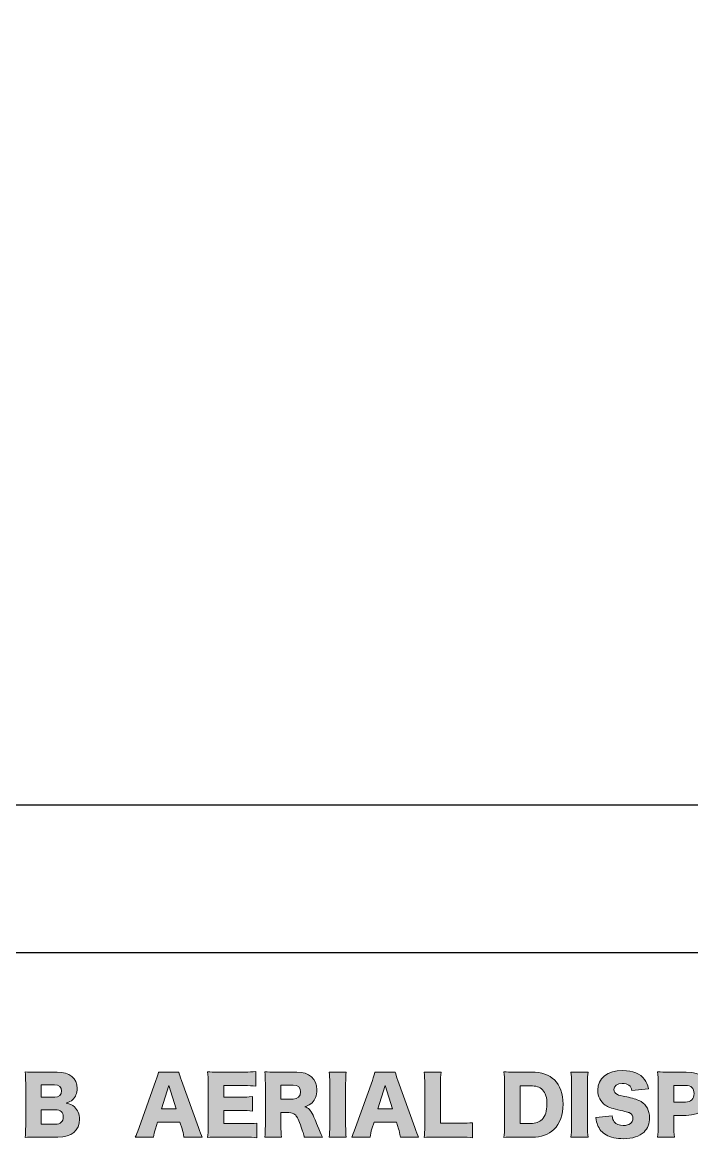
# Model space of a CAD drawing. Header units: millimetres. Extents: x 0 to 413, y 47 to 300.
# Drawn here: x 301.8 to 338, y 51.8 to 112.1 of the extents above; entities that cross this region are included whole.
import ezdxf

# ---------------------------------------------------------------- set-up
doc = ezdxf.new("R2010")
doc.units = ezdxf.units.MM
doc.header["$MEASUREMENT"] = 0
doc.layers.get('0').update_dxf_attribs({"lineweight": 0})

# ---------------------------------------------------------------- blocks, each defined once
blk = doc.blocks.new('Block_11')
at = {"true_color": 0x000000, "transparency": 33554687}
h = blk.add_hatch(color=18, dxfattribs=at)
h.dxf.hatch_style = 2
edge = h.paths.add_edge_path()
edge.add_spline(control_points=[(302.796, 52.538), (302.796, 52.538), (303.575, 52.538), (303.575, 52.538), (303.841, 52.538), (304.002, 52.686), (304.002, 52.935), (304.002, 53.181), (303.841, 53.325), (303.57, 53.325), (303.57, 53.325), (302.796, 53.325), (302.796, 53.325), (302.796, 53.325), (302.796, 52.538), (302.796, 52.538)], knot_values=[0, 0, 0, 0, 1, 1, 1, 2, 2, 2, 3, 3, 3, 4, 4, 4, 5, 5, 5, 5], degree=3, periodic=0)
edge = h.paths.add_edge_path()
edge.add_spline(control_points=[(303.541, 54.002), (303.765, 54.002), (303.904, 54.133), (303.904, 54.34), (303.904, 54.547), (303.774, 54.666), (303.532, 54.666), (303.532, 54.666), (302.796, 54.666), (302.796, 54.666), (302.796, 54.666), (302.796, 54.002), (302.796, 54.002), (302.796, 54.002), (303.541, 54.002), (303.541, 54.002)], knot_values=[0, 0, 0, 0, 1, 1, 1, 2, 2, 2, 3, 3, 3, 4, 4, 4, 5, 5, 5, 5], degree=3, periodic=0)
edge = h.paths.add_edge_path()
edge.add_spline(control_points=[(302.559, 51.84), (302.238, 51.84), (302.115, 51.835), (301.933, 51.827), (301.958, 52.009), (301.967, 52.153), (301.967, 52.449), (301.967, 52.449), (301.967, 54.763), (301.967, 54.763), (301.967, 54.988), (301.958, 55.17), (301.933, 55.372), (302.149, 55.36), (302.208, 55.36), (302.555, 55.36), (302.555, 55.36), (303.663, 55.36), (303.663, 55.36), (304.349, 55.36), (304.751, 55.03), (304.751, 54.471), (304.751, 54.213), (304.666, 54.01), (304.505, 53.866), (304.412, 53.786), (304.336, 53.744), (304.163, 53.68), (304.37, 53.634), (304.48, 53.583), (304.603, 53.477), (304.785, 53.316), (304.878, 53.088), (304.878, 52.809), (304.878, 52.199), (304.446, 51.84), (303.71, 51.84), (303.71, 51.84), (302.559, 51.84), (302.559, 51.84)], knot_values=[0, 0, 0, 0, 1, 1, 1, 2, 2, 2, 3, 3, 3, 4, 4, 4, 5, 5, 5, 6, 6, 6, 7, 7, 7, 8, 8, 8, 9, 9, 9, 10, 10, 10, 11, 11, 11, 12, 12, 12, 13, 13, 13, 13], degree=3, periodic=0)
h = blk.add_hatch(color=18, dxfattribs=at)
h.dxf.hatch_style = 2
edge = h.paths.add_edge_path()
edge.add_spline(control_points=[(309.7, 54.636), (309.7, 54.636), (309.307, 53.367), (309.307, 53.367), (309.307, 53.367), (310.102, 53.367), (310.102, 53.367), (310.102, 53.367), (309.7, 54.636), (309.7, 54.636)], knot_values=[0, 0, 0, 0, 1, 1, 1, 2, 2, 2, 3, 3, 3, 3], degree=3, periodic=0)
edge = h.paths.add_edge_path()
edge.add_spline(control_points=[(310.525, 51.84), (310.491, 52.043), (310.466, 52.153), (310.424, 52.297), (310.424, 52.297), (310.31, 52.656), (310.31, 52.656), (310.31, 52.656), (309.103, 52.656), (309.103, 52.656), (309.103, 52.656), (308.989, 52.297), (308.989, 52.297), (308.934, 52.127), (308.905, 51.996), (308.884, 51.84), (308.884, 51.84), (307.894, 51.84), (307.894, 51.84), (307.957, 51.967), (307.995, 52.068), (308.096, 52.356), (308.096, 52.356), (309.01, 54.903), (309.01, 54.903), (309.087, 55.11), (309.125, 55.237), (309.146, 55.36), (309.146, 55.36), (310.25, 55.36), (310.25, 55.36), (310.28, 55.237), (310.31, 55.127), (310.394, 54.903), (310.394, 54.903), (311.312, 52.356), (311.312, 52.356), (311.393, 52.132), (311.46, 51.958), (311.515, 51.84), (311.515, 51.84), (310.525, 51.84), (310.525, 51.84)], knot_values=[0, 0, 0, 0, 1, 1, 1, 2, 2, 2, 3, 3, 3, 4, 4, 4, 5, 5, 5, 6, 6, 6, 7, 7, 7, 8, 8, 8, 9, 9, 9, 10, 10, 10, 11, 11, 11, 12, 12, 12, 13, 13, 13, 14, 14, 14, 14], degree=3, periodic=0)
h = blk.add_hatch(color=18, dxfattribs=at)
h.dxf.hatch_style = 2
edge = h.paths.add_edge_path()
edge.add_spline(control_points=[(314.462, 51.81), (314.28, 51.831), (314.128, 51.84), (313.764, 51.84), (313.764, 51.84), (312.431, 51.84), (312.431, 51.84), (312.109, 51.84), (311.991, 51.835), (311.809, 51.827), (311.834, 51.996), (311.843, 52.153), (311.843, 52.444), (311.843, 52.444), (311.843, 54.755), (311.843, 54.755), (311.843, 55.017), (311.834, 55.165), (311.809, 55.372), (311.982, 55.364), (312.101, 55.36), (312.431, 55.36), (312.431, 55.36), (313.781, 55.36), (313.781, 55.36), (314.069, 55.36), (314.212, 55.368), (314.411, 55.389), (314.411, 55.389), (314.411, 54.598), (314.411, 54.598), (314.216, 54.619), (314.064, 54.628), (313.781, 54.628), (313.781, 54.628), (312.68, 54.628), (312.68, 54.628), (312.68, 54.628), (312.68, 54.006), (312.68, 54.006), (312.68, 54.006), (313.594, 54.006), (313.594, 54.006), (313.874, 54.006), (313.975, 54.01), (314.229, 54.035), (314.229, 54.035), (314.229, 53.253), (314.229, 53.253), (314.03, 53.274), (313.887, 53.282), (313.594, 53.282), (313.594, 53.282), (312.68, 53.282), (312.68, 53.282), (312.68, 53.282), (312.68, 52.572), (312.68, 52.572), (312.68, 52.572), (313.772, 52.572), (313.772, 52.572), (314.094, 52.572), (314.28, 52.58), (314.462, 52.601), (314.462, 52.601), (314.462, 51.81), (314.462, 51.81)], knot_values=[0, 0, 0, 0, 1, 1, 1, 2, 2, 2, 3, 3, 3, 4, 4, 4, 5, 5, 5, 6, 6, 6, 7, 7, 7, 8, 8, 8, 9, 9, 9, 10, 10, 10, 11, 11, 11, 12, 12, 12, 13, 13, 13, 14, 14, 14, 15, 15, 15, 16, 16, 16, 17, 17, 17, 18, 18, 18, 19, 19, 19, 20, 20, 20, 21, 21, 21, 22, 22, 22, 22], degree=3, periodic=0)
h = blk.add_hatch(color=18, dxfattribs=at)
h.dxf.hatch_style = 2
edge = h.paths.add_edge_path()
edge.add_spline(control_points=[(316.431, 53.896), (316.681, 53.896), (316.833, 54.048), (316.833, 54.289), (316.833, 54.526), (316.697, 54.649), (316.435, 54.649), (316.435, 54.649), (315.771, 54.649), (315.771, 54.649), (315.771, 54.649), (315.771, 53.896), (315.771, 53.896), (315.771, 53.896), (316.431, 53.896), (316.431, 53.896)], knot_values=[0, 0, 0, 0, 1, 1, 1, 2, 2, 2, 3, 3, 3, 4, 4, 4, 5, 5, 5, 5], degree=3, periodic=0)
edge = h.paths.add_edge_path()
edge.add_spline(control_points=[(317.032, 51.84), (317.006, 51.975), (316.955, 52.149), (316.825, 52.5), (316.689, 52.868), (316.638, 52.965), (316.532, 53.058), (316.444, 53.139), (316.338, 53.172), (316.202, 53.172), (316.202, 53.172), (315.771, 53.172), (315.771, 53.172), (315.771, 53.172), (315.771, 52.479), (315.771, 52.479), (315.771, 52.191), (315.779, 52.034), (315.805, 51.84), (315.805, 51.84), (314.895, 51.84), (314.895, 51.84), (314.92, 52.034), (314.929, 52.161), (314.929, 52.474), (314.929, 52.474), (314.929, 54.751), (314.929, 54.751), (314.929, 55.013), (314.92, 55.17), (314.895, 55.372), (315.081, 55.364), (315.238, 55.36), (315.525, 55.36), (315.525, 55.36), (316.625, 55.36), (316.625, 55.36), (317.311, 55.36), (317.709, 55.005), (317.709, 54.395), (317.709, 54.095), (317.624, 53.858), (317.459, 53.701), (317.353, 53.604), (317.265, 53.557), (317.057, 53.49), (317.273, 53.422), (317.37, 53.325), (317.506, 53.024), (317.569, 52.889), (317.628, 52.745), (317.819, 52.288), (317.865, 52.17), (317.916, 52.064), (318.022, 51.84), (318.022, 51.84), (317.032, 51.84), (317.032, 51.84)], knot_values=[0, 0, 0, 0, 1, 1, 1, 2, 2, 2, 3, 3, 3, 4, 4, 4, 5, 5, 5, 6, 6, 6, 7, 7, 7, 8, 8, 8, 9, 9, 9, 10, 10, 10, 11, 11, 11, 12, 12, 12, 13, 13, 13, 14, 14, 14, 15, 15, 15, 16, 16, 16, 17, 17, 17, 18, 18, 18, 19, 19, 19, 19], degree=3, periodic=0)
h = blk.add_hatch(color=18, dxfattribs=at)
h.dxf.hatch_style = 2
edge = h.paths.add_edge_path()
edge.add_spline(control_points=[(319.306, 55.36), (319.281, 55.186), (319.272, 55.042), (319.272, 54.734), (319.272, 54.734), (319.272, 52.466), (319.272, 52.466), (319.272, 52.174), (319.281, 52.017), (319.306, 51.84), (319.306, 51.84), (318.375, 51.84), (318.375, 51.84), (318.4, 52.005), (318.409, 52.182), (318.409, 52.466), (318.409, 52.466), (318.409, 54.734), (318.409, 54.734), (318.409, 55.051), (318.4, 55.174), (318.375, 55.36), (318.375, 55.36), (319.306, 55.36), (319.306, 55.36)], knot_values=[0, 0, 0, 0, 1, 1, 1, 2, 2, 2, 3, 3, 3, 4, 4, 4, 5, 5, 5, 6, 6, 6, 7, 7, 7, 8, 8, 8, 8], degree=3, periodic=0)
h = blk.add_hatch(color=18, dxfattribs=at)
h.dxf.hatch_style = 2
edge = h.paths.add_edge_path()
edge.add_spline(control_points=[(321.405, 54.636), (321.405, 54.636), (321.012, 53.367), (321.012, 53.367), (321.012, 53.367), (321.807, 53.367), (321.807, 53.367), (321.807, 53.367), (321.405, 54.636), (321.405, 54.636)], knot_values=[0, 0, 0, 0, 1, 1, 1, 2, 2, 2, 3, 3, 3, 3], degree=3, periodic=0)
edge = h.paths.add_edge_path()
edge.add_spline(control_points=[(322.23, 51.84), (322.197, 52.043), (322.171, 52.153), (322.129, 52.297), (322.129, 52.297), (322.015, 52.656), (322.015, 52.656), (322.015, 52.656), (320.808, 52.656), (320.808, 52.656), (320.808, 52.656), (320.694, 52.297), (320.694, 52.297), (320.639, 52.127), (320.61, 51.996), (320.589, 51.84), (320.589, 51.84), (319.599, 51.84), (319.599, 51.84), (319.662, 51.967), (319.7, 52.068), (319.801, 52.356), (319.801, 52.356), (320.715, 54.903), (320.715, 54.903), (320.792, 55.11), (320.83, 55.237), (320.851, 55.36), (320.851, 55.36), (321.955, 55.36), (321.955, 55.36), (321.985, 55.237), (322.015, 55.127), (322.099, 54.903), (322.099, 54.903), (323.017, 52.356), (323.017, 52.356), (323.098, 52.132), (323.165, 51.958), (323.22, 51.84), (323.22, 51.84), (322.23, 51.84), (322.23, 51.84)], knot_values=[0, 0, 0, 0, 1, 1, 1, 2, 2, 2, 3, 3, 3, 4, 4, 4, 5, 5, 5, 6, 6, 6, 7, 7, 7, 8, 8, 8, 9, 9, 9, 10, 10, 10, 11, 11, 11, 12, 12, 12, 13, 13, 13, 14, 14, 14, 14], degree=3, periodic=0)
h = blk.add_hatch(color=18, dxfattribs=at)
h.dxf.hatch_style = 2
edge = h.paths.add_edge_path()
edge.add_spline(control_points=[(324.14, 51.84), (323.848, 51.84), (323.675, 51.835), (323.514, 51.827), (323.539, 51.975), (323.548, 52.161), (323.548, 52.444), (323.548, 52.444), (323.548, 54.679), (323.548, 54.679), (323.548, 54.975), (323.539, 55.157), (323.514, 55.36), (323.514, 55.36), (324.437, 55.36), (324.437, 55.36), (324.407, 55.14), (324.403, 55.021), (324.403, 54.691), (324.403, 54.691), (324.403, 52.593), (324.403, 52.593), (324.403, 52.593), (325.427, 52.593), (325.427, 52.593), (325.786, 52.593), (325.93, 52.597), (326.129, 52.622), (326.129, 52.622), (326.129, 51.81), (326.129, 51.81), (325.972, 51.831), (325.765, 51.84), (325.427, 51.84), (325.427, 51.84), (324.14, 51.84), (324.14, 51.84)], knot_values=[0, 0, 0, 0, 1, 1, 1, 2, 2, 2, 3, 3, 3, 4, 4, 4, 5, 5, 5, 6, 6, 6, 7, 7, 7, 8, 8, 8, 9, 9, 9, 10, 10, 10, 11, 11, 11, 12, 12, 12, 12], degree=3, periodic=0)
h = blk.add_hatch(color=18, dxfattribs=at)
h.dxf.hatch_style = 2
edge = h.paths.add_edge_path()
edge.add_spline(control_points=[(329.27, 52.58), (329.546, 52.58), (329.74, 52.652), (329.893, 52.804), (330.066, 52.982), (330.159, 53.265), (330.159, 53.617), (330.159, 53.976), (330.079, 54.239), (329.914, 54.404), (329.765, 54.552), (329.562, 54.619), (329.258, 54.619), (329.258, 54.619), (328.704, 54.619), (328.704, 54.619), (328.704, 54.619), (328.704, 52.58), (328.704, 52.58), (328.704, 52.58), (329.27, 52.58), (329.27, 52.58)], knot_values=[0, 0, 0, 0, 1, 1, 1, 2, 2, 2, 3, 3, 3, 4, 4, 4, 5, 5, 5, 6, 6, 6, 7, 7, 7, 7], degree=3, periodic=0)
edge = h.paths.add_edge_path()
edge.add_spline(control_points=[(327.866, 54.751), (327.866, 55.038), (327.857, 55.178), (327.828, 55.372), (327.997, 55.364), (328.103, 55.36), (328.454, 55.36), (328.454, 55.36), (329.338, 55.36), (329.338, 55.36), (329.858, 55.36), (330.277, 55.216), (330.561, 54.941), (330.87, 54.636), (331.026, 54.192), (331.026, 53.629), (331.026, 53.05), (330.857, 52.584), (330.535, 52.263), (330.252, 51.984), (329.85, 51.84), (329.346, 51.84), (329.346, 51.84), (328.454, 51.84), (328.454, 51.84), (328.128, 51.84), (328.01, 51.835), (327.832, 51.827), (327.857, 52.013), (327.866, 52.153), (327.866, 52.444), (327.866, 52.444), (327.866, 54.751), (327.866, 54.751)], knot_values=[0, 0, 0, 0, 1, 1, 1, 2, 2, 2, 3, 3, 3, 4, 4, 4, 5, 5, 5, 6, 6, 6, 7, 7, 7, 8, 8, 8, 9, 9, 9, 10, 10, 10, 11, 11, 11, 11], degree=3, periodic=0)
h = blk.add_hatch(color=18, dxfattribs=at)
h.dxf.hatch_style = 2
edge = h.paths.add_edge_path()
edge.add_spline(control_points=[(332.382, 55.36), (332.357, 55.186), (332.349, 55.042), (332.349, 54.734), (332.349, 54.734), (332.349, 52.466), (332.349, 52.466), (332.349, 52.174), (332.357, 52.017), (332.382, 51.84), (332.382, 51.84), (331.451, 51.84), (331.451, 51.84), (331.477, 52.005), (331.486, 52.182), (331.486, 52.466), (331.486, 52.466), (331.486, 54.734), (331.486, 54.734), (331.486, 55.051), (331.477, 55.174), (331.451, 55.36), (331.451, 55.36), (332.382, 55.36), (332.382, 55.36)], knot_values=[0, 0, 0, 0, 1, 1, 1, 2, 2, 2, 3, 3, 3, 4, 4, 4, 5, 5, 5, 6, 6, 6, 7, 7, 7, 8, 8, 8, 8], degree=3, periodic=0)
h = blk.add_hatch(color=18, dxfattribs=at)
h.dxf.hatch_style = 2
edge = h.paths.add_edge_path()
edge.add_spline(control_points=[(333.682, 52.986), (333.699, 52.834), (333.729, 52.758), (333.792, 52.673), (333.894, 52.546), (334.071, 52.474), (334.287, 52.474), (334.613, 52.474), (334.808, 52.618), (334.808, 52.855), (334.808, 52.986), (334.74, 53.1), (334.63, 53.151), (334.541, 53.193), (334.435, 53.223), (333.995, 53.325), (333.606, 53.409), (333.471, 53.46), (333.314, 53.57), (333.048, 53.756), (332.904, 54.04), (332.904, 54.382), (332.904, 55.034), (333.428, 55.444), (334.262, 55.444), (334.799, 55.444), (335.209, 55.279), (335.438, 54.962), (335.544, 54.823), (335.594, 54.696), (335.65, 54.454), (335.65, 54.454), (334.753, 54.357), (334.753, 54.357), (334.702, 54.632), (334.55, 54.747), (334.228, 54.747), (333.97, 54.747), (333.779, 54.607), (333.779, 54.412), (333.779, 54.293), (333.843, 54.205), (333.978, 54.141), (334.063, 54.103), (334.063, 54.103), (334.562, 54.002), (334.884, 53.934), (335.087, 53.862), (335.248, 53.761), (335.552, 53.57), (335.704, 53.286), (335.704, 52.898), (335.704, 52.58), (335.603, 52.309), (335.408, 52.119), (335.163, 51.882), (334.791, 51.759), (334.296, 51.759), (333.936, 51.759), (333.58, 51.835), (333.352, 51.967), (333.141, 52.085), (332.984, 52.267), (332.895, 52.508), (332.853, 52.61), (332.832, 52.707), (332.802, 52.902), (332.802, 52.902), (333.682, 52.986), (333.682, 52.986)], knot_values=[0, 0, 0, 0, 1, 1, 1, 2, 2, 2, 3, 3, 3, 4, 4, 4, 5, 5, 5, 6, 6, 6, 7, 7, 7, 8, 8, 8, 9, 9, 9, 10, 10, 10, 11, 11, 11, 12, 12, 12, 13, 13, 13, 14, 14, 14, 15, 15, 15, 16, 16, 16, 17, 17, 17, 18, 18, 18, 19, 19, 19, 20, 20, 20, 21, 21, 21, 22, 22, 22, 23, 23, 23, 23], degree=3, periodic=0)
h = blk.add_hatch(color=18, dxfattribs=at)
h.dxf.hatch_style = 2
edge = h.paths.add_edge_path()
edge.add_spline(control_points=[(337.648, 53.74), (337.944, 53.74), (338.118, 53.905), (338.118, 54.196), (338.118, 54.488), (337.953, 54.64), (337.648, 54.64), (337.648, 54.64), (337.018, 54.64), (337.018, 54.64), (337.018, 54.64), (337.018, 53.74), (337.018, 53.74), (337.018, 53.74), (337.648, 53.74), (337.648, 53.74)], knot_values=[0, 0, 0, 0, 1, 1, 1, 2, 2, 2, 3, 3, 3, 4, 4, 4, 5, 5, 5, 5], degree=3, periodic=0)
edge = h.paths.add_edge_path()
edge.add_spline(control_points=[(336.142, 51.84), (336.167, 52.026), (336.176, 52.216), (336.176, 52.466), (336.176, 52.466), (336.176, 54.755), (336.176, 54.755), (336.176, 54.983), (336.167, 55.174), (336.142, 55.372), (336.341, 55.364), (336.493, 55.36), (336.764, 55.36), (336.764, 55.36), (337.69, 55.36), (337.69, 55.36), (338.528, 55.36), (338.99, 54.958), (338.99, 54.222), (338.99, 53.469), (338.507, 53.02), (337.686, 53.02), (337.686, 53.02), (337.018, 53.02), (337.018, 53.02), (337.018, 53.02), (337.018, 52.479), (337.018, 52.479), (337.018, 52.229), (337.03, 52.021), (337.052, 51.84), (337.052, 51.84), (336.142, 51.84), (336.142, 51.84)], knot_values=[0, 0, 0, 0, 1, 1, 1, 2, 2, 2, 3, 3, 3, 4, 4, 4, 5, 5, 5, 6, 6, 6, 7, 7, 7, 8, 8, 8, 9, 9, 9, 10, 10, 10, 11, 11, 11, 11], degree=3, periodic=0)
for points, knots in [([(302.559, 51.84), (302.238, 51.84), (302.115, 51.835), (301.933, 51.827), (301.958, 52.009), (301.967, 52.153), (301.967, 52.449), (301.967, 52.449), (301.967, 54.763), (301.967, 54.763), (301.967, 54.988), (301.958, 55.17), (301.933, 55.372), (302.149, 55.36), (302.208, 55.36), (302.555, 55.36), (302.555, 55.36), (303.663, 55.36), (303.663, 55.36), (304.349, 55.36), (304.751, 55.03), (304.751, 54.471), (304.751, 54.213), (304.666, 54.01), (304.505, 53.866), (304.412, 53.786), (304.336, 53.744), (304.163, 53.68), (304.37, 53.634), (304.48, 53.583), (304.603, 53.477), (304.785, 53.316), (304.878, 53.088), (304.878, 52.809), (304.878, 52.199), (304.446, 51.84), (303.71, 51.84), (303.71, 51.84), (302.559, 51.84), (302.559, 51.84)], [0, 0, 0, 0, 1, 1, 1, 2, 2, 2, 3, 3, 3, 4, 4, 4, 5, 5, 5, 6, 6, 6, 7, 7, 7, 8, 8, 8, 9, 9, 9, 10, 10, 10, 11, 11, 11, 12, 12, 12, 13, 13, 13, 13]), ([(310.525, 51.84), (310.491, 52.043), (310.466, 52.153), (310.424, 52.297), (310.424, 52.297), (310.31, 52.656), (310.31, 52.656), (310.31, 52.656), (309.103, 52.656), (309.103, 52.656), (309.103, 52.656), (308.989, 52.297), (308.989, 52.297), (308.934, 52.127), (308.905, 51.996), (308.884, 51.84), (308.884, 51.84), (307.894, 51.84), (307.894, 51.84), (307.957, 51.967), (307.995, 52.068), (308.096, 52.356), (308.096, 52.356), (309.01, 54.903), (309.01, 54.903), (309.087, 55.11), (309.125, 55.237), (309.146, 55.36), (309.146, 55.36), (310.25, 55.36), (310.25, 55.36), (310.28, 55.237), (310.31, 55.127), (310.394, 54.903), (310.394, 54.903), (311.312, 52.356), (311.312, 52.356), (311.393, 52.132), (311.46, 51.958), (311.515, 51.84), (311.515, 51.84), (310.525, 51.84), (310.525, 51.84)], [0, 0, 0, 0, 1, 1, 1, 2, 2, 2, 3, 3, 3, 4, 4, 4, 5, 5, 5, 6, 6, 6, 7, 7, 7, 8, 8, 8, 9, 9, 9, 10, 10, 10, 11, 11, 11, 12, 12, 12, 13, 13, 13, 14, 14, 14, 14]), ([(314.462, 51.81), (314.28, 51.831), (314.128, 51.84), (313.764, 51.84), (313.764, 51.84), (312.431, 51.84), (312.431, 51.84), (312.109, 51.84), (311.991, 51.835), (311.809, 51.827), (311.834, 51.996), (311.843, 52.153), (311.843, 52.444), (311.843, 52.444), (311.843, 54.755), (311.843, 54.755), (311.843, 55.017), (311.834, 55.165), (311.809, 55.372), (311.982, 55.364), (312.101, 55.36), (312.431, 55.36), (312.431, 55.36), (313.781, 55.36), (313.781, 55.36), (314.069, 55.36), (314.212, 55.368), (314.411, 55.389), (314.411, 55.389), (314.411, 54.598), (314.411, 54.598), (314.216, 54.619), (314.064, 54.628), (313.781, 54.628), (313.781, 54.628), (312.68, 54.628), (312.68, 54.628), (312.68, 54.628), (312.68, 54.006), (312.68, 54.006), (312.68, 54.006), (313.594, 54.006), (313.594, 54.006), (313.874, 54.006), (313.975, 54.01), (314.229, 54.035), (314.229, 54.035), (314.229, 53.253), (314.229, 53.253), (314.03, 53.274), (313.887, 53.282), (313.594, 53.282), (313.594, 53.282), (312.68, 53.282), (312.68, 53.282), (312.68, 53.282), (312.68, 52.572), (312.68, 52.572), (312.68, 52.572), (313.772, 52.572), (313.772, 52.572), (314.094, 52.572), (314.28, 52.58), (314.462, 52.601), (314.462, 52.601), (314.462, 51.81), (314.462, 51.81)], [0, 0, 0, 0, 1, 1, 1, 2, 2, 2, 3, 3, 3, 4, 4, 4, 5, 5, 5, 6, 6, 6, 7, 7, 7, 8, 8, 8, 9, 9, 9, 10, 10, 10, 11, 11, 11, 12, 12, 12, 13, 13, 13, 14, 14, 14, 15, 15, 15, 16, 16, 16, 17, 17, 17, 18, 18, 18, 19, 19, 19, 20, 20, 20, 21, 21, 21, 22, 22, 22, 22]), ([(317.032, 51.84), (317.006, 51.975), (316.955, 52.149), (316.825, 52.5), (316.689, 52.868), (316.638, 52.965), (316.532, 53.058), (316.444, 53.139), (316.338, 53.172), (316.202, 53.172), (316.202, 53.172), (315.771, 53.172), (315.771, 53.172), (315.771, 53.172), (315.771, 52.479), (315.771, 52.479), (315.771, 52.191), (315.779, 52.034), (315.805, 51.84), (315.805, 51.84), (314.895, 51.84), (314.895, 51.84), (314.92, 52.034), (314.929, 52.161), (314.929, 52.474), (314.929, 52.474), (314.929, 54.751), (314.929, 54.751), (314.929, 55.013), (314.92, 55.17), (314.895, 55.372), (315.081, 55.364), (315.238, 55.36), (315.525, 55.36), (315.525, 55.36), (316.625, 55.36), (316.625, 55.36), (317.311, 55.36), (317.709, 55.005), (317.709, 54.395), (317.709, 54.095), (317.624, 53.858), (317.459, 53.701), (317.353, 53.604), (317.265, 53.557), (317.057, 53.49), (317.273, 53.422), (317.37, 53.325), (317.506, 53.024), (317.569, 52.889), (317.628, 52.745), (317.819, 52.288), (317.865, 52.17), (317.916, 52.064), (318.022, 51.84), (318.022, 51.84), (317.032, 51.84), (317.032, 51.84)], [0, 0, 0, 0, 1, 1, 1, 2, 2, 2, 3, 3, 3, 4, 4, 4, 5, 5, 5, 6, 6, 6, 7, 7, 7, 8, 8, 8, 9, 9, 9, 10, 10, 10, 11, 11, 11, 12, 12, 12, 13, 13, 13, 14, 14, 14, 15, 15, 15, 16, 16, 16, 17, 17, 17, 18, 18, 18, 19, 19, 19, 19]), ([(319.306, 55.36), (319.281, 55.186), (319.272, 55.042), (319.272, 54.734), (319.272, 54.734), (319.272, 52.466), (319.272, 52.466), (319.272, 52.174), (319.281, 52.017), (319.306, 51.84), (319.306, 51.84), (318.375, 51.84), (318.375, 51.84), (318.4, 52.005), (318.409, 52.182), (318.409, 52.466), (318.409, 52.466), (318.409, 54.734), (318.409, 54.734), (318.409, 55.051), (318.4, 55.174), (318.375, 55.36), (318.375, 55.36), (319.306, 55.36), (319.306, 55.36)], [0, 0, 0, 0, 1, 1, 1, 2, 2, 2, 3, 3, 3, 4, 4, 4, 5, 5, 5, 6, 6, 6, 7, 7, 7, 8, 8, 8, 8]), ([(322.23, 51.84), (322.197, 52.043), (322.171, 52.153), (322.129, 52.297), (322.129, 52.297), (322.015, 52.656), (322.015, 52.656), (322.015, 52.656), (320.808, 52.656), (320.808, 52.656), (320.808, 52.656), (320.694, 52.297), (320.694, 52.297), (320.639, 52.127), (320.61, 51.996), (320.589, 51.84), (320.589, 51.84), (319.599, 51.84), (319.599, 51.84), (319.662, 51.967), (319.7, 52.068), (319.801, 52.356), (319.801, 52.356), (320.715, 54.903), (320.715, 54.903), (320.792, 55.11), (320.83, 55.237), (320.851, 55.36), (320.851, 55.36), (321.955, 55.36), (321.955, 55.36), (321.985, 55.237), (322.015, 55.127), (322.099, 54.903), (322.099, 54.903), (323.017, 52.356), (323.017, 52.356), (323.098, 52.132), (323.165, 51.958), (323.22, 51.84), (323.22, 51.84), (322.23, 51.84), (322.23, 51.84)], [0, 0, 0, 0, 1, 1, 1, 2, 2, 2, 3, 3, 3, 4, 4, 4, 5, 5, 5, 6, 6, 6, 7, 7, 7, 8, 8, 8, 9, 9, 9, 10, 10, 10, 11, 11, 11, 12, 12, 12, 13, 13, 13, 14, 14, 14, 14]), ([(324.14, 51.84), (323.848, 51.84), (323.675, 51.835), (323.514, 51.827), (323.539, 51.975), (323.548, 52.161), (323.548, 52.444), (323.548, 52.444), (323.548, 54.679), (323.548, 54.679), (323.548, 54.975), (323.539, 55.157), (323.514, 55.36), (323.514, 55.36), (324.437, 55.36), (324.437, 55.36), (324.407, 55.14), (324.403, 55.021), (324.403, 54.691), (324.403, 54.691), (324.403, 52.593), (324.403, 52.593), (324.403, 52.593), (325.427, 52.593), (325.427, 52.593), (325.786, 52.593), (325.93, 52.597), (326.129, 52.622), (326.129, 52.622), (326.129, 51.81), (326.129, 51.81), (325.972, 51.831), (325.765, 51.84), (325.427, 51.84), (325.427, 51.84), (324.14, 51.84), (324.14, 51.84)], [0, 0, 0, 0, 1, 1, 1, 2, 2, 2, 3, 3, 3, 4, 4, 4, 5, 5, 5, 6, 6, 6, 7, 7, 7, 8, 8, 8, 9, 9, 9, 10, 10, 10, 11, 11, 11, 12, 12, 12, 12]), ([(327.866, 54.751), (327.866, 55.038), (327.857, 55.178), (327.828, 55.372), (327.997, 55.364), (328.103, 55.36), (328.454, 55.36), (328.454, 55.36), (329.338, 55.36), (329.338, 55.36), (329.858, 55.36), (330.277, 55.216), (330.561, 54.941), (330.87, 54.636), (331.026, 54.192), (331.026, 53.629), (331.026, 53.05), (330.857, 52.584), (330.535, 52.263), (330.252, 51.984), (329.85, 51.84), (329.346, 51.84), (329.346, 51.84), (328.454, 51.84), (328.454, 51.84), (328.128, 51.84), (328.01, 51.835), (327.832, 51.827), (327.857, 52.013), (327.866, 52.153), (327.866, 52.444), (327.866, 52.444), (327.866, 54.751), (327.866, 54.751)], [0, 0, 0, 0, 1, 1, 1, 2, 2, 2, 3, 3, 3, 4, 4, 4, 5, 5, 5, 6, 6, 6, 7, 7, 7, 8, 8, 8, 9, 9, 9, 10, 10, 10, 11, 11, 11, 11]), ([(332.382, 55.36), (332.357, 55.186), (332.349, 55.042), (332.349, 54.734), (332.349, 54.734), (332.349, 52.466), (332.349, 52.466), (332.349, 52.174), (332.357, 52.017), (332.382, 51.84), (332.382, 51.84), (331.451, 51.84), (331.451, 51.84), (331.477, 52.005), (331.486, 52.182), (331.486, 52.466), (331.486, 52.466), (331.486, 54.734), (331.486, 54.734), (331.486, 55.051), (331.477, 55.174), (331.451, 55.36), (331.451, 55.36), (332.382, 55.36), (332.382, 55.36)], [0, 0, 0, 0, 1, 1, 1, 2, 2, 2, 3, 3, 3, 4, 4, 4, 5, 5, 5, 6, 6, 6, 7, 7, 7, 8, 8, 8, 8]), ([(333.682, 52.986), (333.699, 52.834), (333.729, 52.758), (333.792, 52.673), (333.894, 52.546), (334.071, 52.474), (334.287, 52.474), (334.613, 52.474), (334.808, 52.618), (334.808, 52.855), (334.808, 52.986), (334.74, 53.1), (334.63, 53.151), (334.541, 53.193), (334.435, 53.223), (333.995, 53.325), (333.606, 53.409), (333.471, 53.46), (333.314, 53.57), (333.048, 53.756), (332.904, 54.04), (332.904, 54.382), (332.904, 55.034), (333.428, 55.444), (334.262, 55.444), (334.799, 55.444), (335.209, 55.279), (335.438, 54.962), (335.544, 54.823), (335.594, 54.696), (335.65, 54.454), (335.65, 54.454), (334.753, 54.357), (334.753, 54.357), (334.702, 54.632), (334.55, 54.747), (334.228, 54.747), (333.97, 54.747), (333.779, 54.607), (333.779, 54.412), (333.779, 54.293), (333.843, 54.205), (333.978, 54.141), (334.063, 54.103), (334.063, 54.103), (334.562, 54.002), (334.884, 53.934), (335.087, 53.862), (335.248, 53.761), (335.552, 53.57), (335.704, 53.286), (335.704, 52.898), (335.704, 52.58), (335.603, 52.309), (335.408, 52.119), (335.163, 51.882), (334.791, 51.759), (334.296, 51.759), (333.936, 51.759), (333.58, 51.835), (333.352, 51.967), (333.141, 52.085), (332.984, 52.267), (332.895, 52.508), (332.853, 52.61), (332.832, 52.707), (332.802, 52.902), (332.802, 52.902), (333.682, 52.986), (333.682, 52.986)], [0, 0, 0, 0, 1, 1, 1, 2, 2, 2, 3, 3, 3, 4, 4, 4, 5, 5, 5, 6, 6, 6, 7, 7, 7, 8, 8, 8, 9, 9, 9, 10, 10, 10, 11, 11, 11, 12, 12, 12, 13, 13, 13, 14, 14, 14, 15, 15, 15, 16, 16, 16, 17, 17, 17, 18, 18, 18, 19, 19, 19, 20, 20, 20, 21, 21, 21, 22, 22, 22, 23, 23, 23, 23]), ([(336.142, 51.84), (336.167, 52.026), (336.176, 52.216), (336.176, 52.466), (336.176, 52.466), (336.176, 54.755), (336.176, 54.755), (336.176, 54.983), (336.167, 55.174), (336.142, 55.372), (336.341, 55.364), (336.493, 55.36), (336.764, 55.36), (336.764, 55.36), (337.69, 55.36), (337.69, 55.36), (338.528, 55.36), (338.99, 54.958), (338.99, 54.222), (338.99, 53.469), (338.507, 53.02), (337.686, 53.02), (337.686, 53.02), (337.018, 53.02), (337.018, 53.02), (337.018, 53.02), (337.018, 52.479), (337.018, 52.479), (337.018, 52.229), (337.03, 52.021), (337.052, 51.84), (337.052, 51.84), (336.142, 51.84), (336.142, 51.84)], [0, 0, 0, 0, 1, 1, 1, 2, 2, 2, 3, 3, 3, 4, 4, 4, 5, 5, 5, 6, 6, 6, 7, 7, 7, 8, 8, 8, 9, 9, 9, 10, 10, 10, 11, 11, 11, 11]), ([(303.541, 54.002), (303.765, 54.002), (303.904, 54.133), (303.904, 54.34), (303.904, 54.547), (303.774, 54.666), (303.532, 54.666), (303.532, 54.666), (302.796, 54.666), (302.796, 54.666), (302.796, 54.666), (302.796, 54.002), (302.796, 54.002), (302.796, 54.002), (303.541, 54.002), (303.541, 54.002)], [0, 0, 0, 0, 1, 1, 1, 2, 2, 2, 3, 3, 3, 4, 4, 4, 5, 5, 5, 5]), ([(309.7, 54.636), (309.7, 54.636), (309.307, 53.367), (309.307, 53.367), (309.307, 53.367), (310.102, 53.367), (310.102, 53.367), (310.102, 53.367), (309.7, 54.636), (309.7, 54.636)], [0, 0, 0, 0, 1, 1, 1, 2, 2, 2, 3, 3, 3, 3]), ([(316.431, 53.896), (316.681, 53.896), (316.833, 54.048), (316.833, 54.289), (316.833, 54.526), (316.697, 54.649), (316.435, 54.649), (316.435, 54.649), (315.771, 54.649), (315.771, 54.649), (315.771, 54.649), (315.771, 53.896), (315.771, 53.896), (315.771, 53.896), (316.431, 53.896), (316.431, 53.896)], [0, 0, 0, 0, 1, 1, 1, 2, 2, 2, 3, 3, 3, 4, 4, 4, 5, 5, 5, 5]), ([(321.405, 54.636), (321.405, 54.636), (321.012, 53.367), (321.012, 53.367), (321.012, 53.367), (321.807, 53.367), (321.807, 53.367), (321.807, 53.367), (321.405, 54.636), (321.405, 54.636)], [0, 0, 0, 0, 1, 1, 1, 2, 2, 2, 3, 3, 3, 3]), ([(329.27, 52.58), (329.546, 52.58), (329.74, 52.652), (329.893, 52.804), (330.066, 52.982), (330.159, 53.265), (330.159, 53.617), (330.159, 53.976), (330.079, 54.239), (329.914, 54.404), (329.765, 54.552), (329.562, 54.619), (329.258, 54.619), (329.258, 54.619), (328.704, 54.619), (328.704, 54.619), (328.704, 54.619), (328.704, 52.58), (328.704, 52.58), (328.704, 52.58), (329.27, 52.58), (329.27, 52.58)], [0, 0, 0, 0, 1, 1, 1, 2, 2, 2, 3, 3, 3, 4, 4, 4, 5, 5, 5, 6, 6, 6, 7, 7, 7, 7]), ([(337.648, 53.74), (337.944, 53.74), (338.118, 53.905), (338.118, 54.196), (338.118, 54.488), (337.953, 54.64), (337.648, 54.64), (337.648, 54.64), (337.018, 54.64), (337.018, 54.64), (337.018, 54.64), (337.018, 53.74), (337.018, 53.74), (337.018, 53.74), (337.648, 53.74), (337.648, 53.74)], [0, 0, 0, 0, 1, 1, 1, 2, 2, 2, 3, 3, 3, 4, 4, 4, 5, 5, 5, 5]), ([(302.796, 52.538), (302.796, 52.538), (303.575, 52.538), (303.575, 52.538), (303.841, 52.538), (304.002, 52.686), (304.002, 52.935), (304.002, 53.181), (303.841, 53.325), (303.57, 53.325), (303.57, 53.325), (302.796, 53.325), (302.796, 53.325), (302.796, 53.325), (302.796, 52.538), (302.796, 52.538)], [0, 0, 0, 0, 1, 1, 1, 2, 2, 2, 3, 3, 3, 4, 4, 4, 5, 5, 5, 5])]:
    blk.add_open_spline(points, degree=3, knots=knots)

msp = doc.modelspace()

# ---------------------------------------------------------------- linework, layer by layer
at = {"color": 1, "lineweight": 25, "true_color": 0xff0000}
msp.add_lwpolyline([(172.614, 272.234), (172.614, 61.82), (222.614, 61.82), (222.614, 65.888), (242.614, 65.888), (242.614, 61.82), (342.614, 61.82), (342.614, 65.888), (362.614, 65.888), (362.614, 61.82), (412.614, 61.82), (412.614, 272.234), (392.614, 272.234), (392.614, 69.788), (192.614, 69.788), (192.614, 272.234)], close=True, dxfattribs=at)

# ---------------------------------------------------------------- block references
msp.add_blockref('Block_11', (0, 0))

doc.saveas('drawing.dxf')
